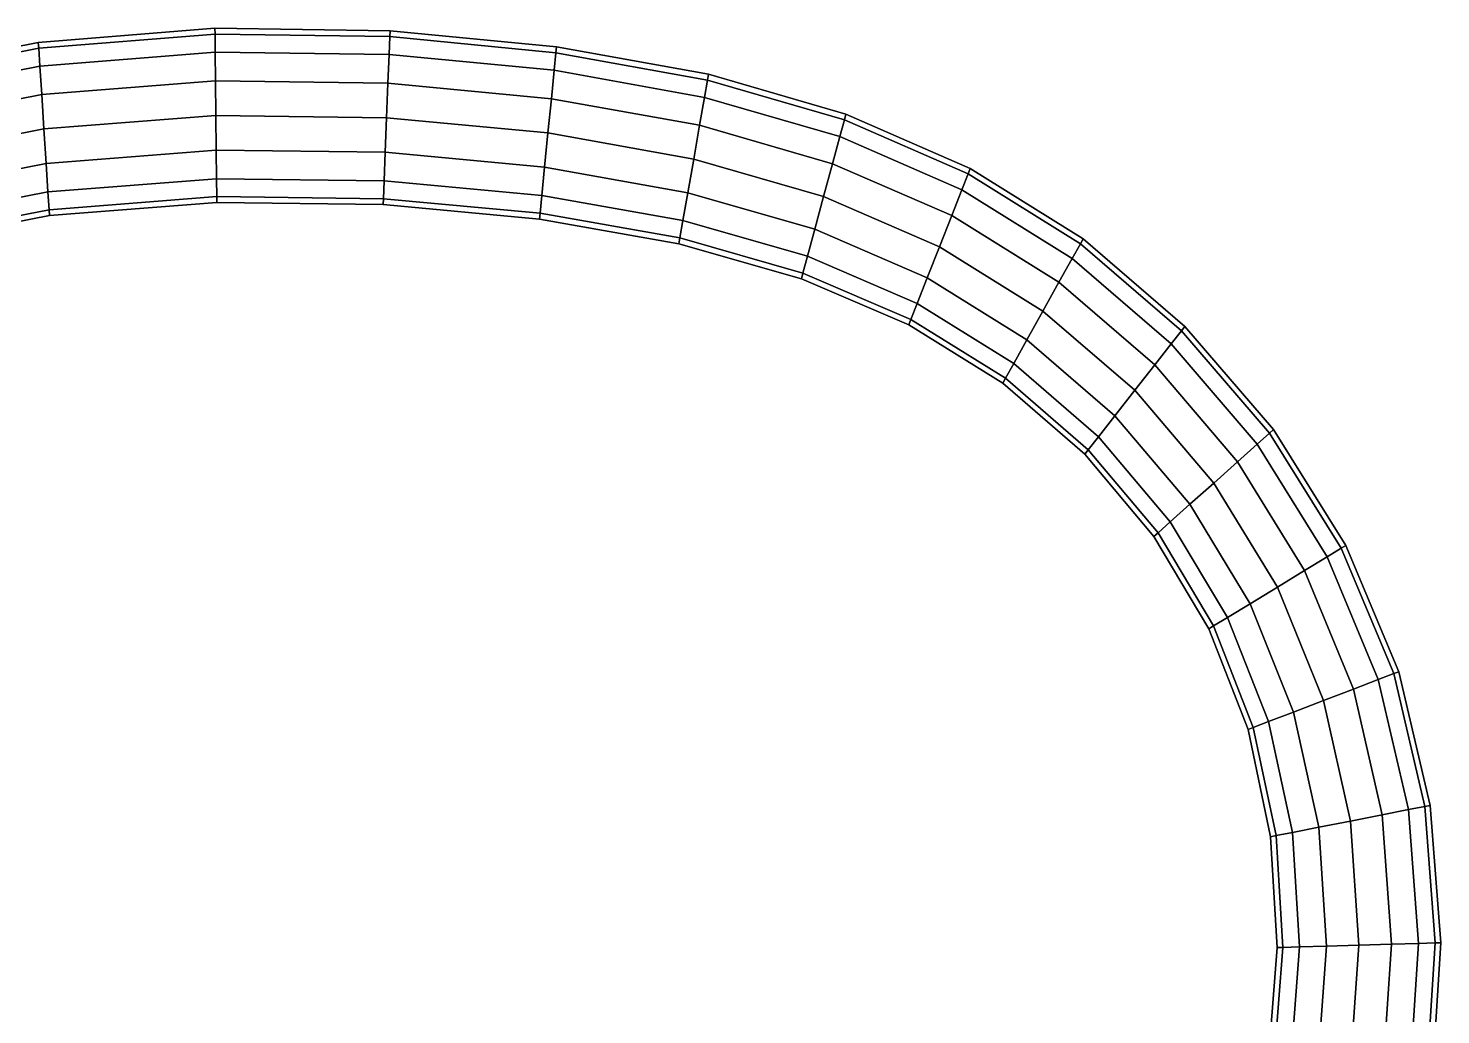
# Model space of a CAD drawing. Extents: x -69847 to 69397, y -182924 to 65597.
# Drawn here: x 33842 to 69397, y -119801 to -94972 of the extents above; entities that cross this region are included whole.
import ezdxf

# ---------------------------------------------------------------- set-up
doc = ezdxf.new("R2010")
doc.units = 0

msp = doc.modelspace()

# ---------------------------------------------------------------- linework, layer by layer
for points in [[(34095.230469, -95328.375, -17978.796875), (34104.773438, -95476.953125, -18867.46875), (38542.546875, -95121.40625, -18867.46875), (38540.953125, -94971.890625, -17978.796875)], [(34104.773438, -95476.953125, -17090.125), (34095.230469, -95328.375, -17978.796875), (38540.953125, -94971.890625, -17978.796875), (38542.546875, -95121.40625, -17090.125)], [(34104.773438, -95476.953125, -18867.46875), (34133.394531, -95922.695313, -19603.796875), (38547.316406, -95569.960938, -19603.796875), (38542.546875, -95121.40625, -18867.46875)], [(34133.394531, -95922.695313, -16353.796875), (34104.773438, -95476.953125, -17090.125), (38542.546875, -95121.40625, -17090.125), (38547.316406, -95569.960938, -16353.796875)], [(38540.953125, -94971.890625, -17978.796875), (38542.546875, -95121.40625, -18867.46875), (42942.75, -95183.289063, -18867.46875), (42948.691406, -95034.054688, -17978.796875)], [(38542.546875, -95121.40625, -17090.125), (38540.953125, -94971.890625, -17978.796875), (42948.691406, -95034.054688, -17978.796875), (42942.75, -95183.296875, -17090.125)], [(38542.546875, -95121.40625, -18867.46875), (38547.316406, -95569.960938, -19603.796875), (42924.921875, -95631.015625, -19603.796875), (42942.75, -95183.289063, -18867.46875)], [(38547.316406, -95569.960938, -16353.796875), (38542.546875, -95121.40625, -17090.125), (42942.75, -95183.296875, -17090.125), (42924.921875, -95631.015625, -16353.796875)], [(42942.75, -95183.289063, -18867.46875), (42924.921875, -95631.015625, -19603.796875), (47079.449219, -96030.367188, -19603.796875), (47122.976563, -95586.734375, -18867.46875)], [(42924.921875, -95631.015625, -16353.796875), (42942.75, -95183.296875, -17090.125), (47122.976563, -95586.734375, -17090.125), (47079.449219, -96030.367188, -16353.796875)], [(42948.691406, -95034.054688, -17978.796875), (42942.75, -95183.289063, -18867.46875), (47122.976563, -95586.734375, -18867.46875), (47137.484375, -95438.859375, -17978.796875)], [(42942.75, -95183.296875, -17090.125), (42948.691406, -95034.054688, -17978.796875), (47137.484375, -95438.859375, -17978.796875), (47122.976563, -95586.734375, -17090.125)], [(29792.476563, -96179.53125, -17978.796875), (29811.839844, -96325.820313, -18867.46875), (34104.773438, -95476.953125, -18867.46875), (34095.230469, -95328.375, -17978.796875)], [(29811.839844, -96325.820313, -17090.125), (29792.476563, -96179.53125, -17978.796875), (34095.230469, -95328.375, -17978.796875), (34104.773438, -95476.953125, -17090.125)], [(29811.839844, -96325.820313, -18867.46875), (29869.925781, -96764.6875, -19603.796875), (34133.394531, -95922.695313, -19603.796875), (34104.773438, -95476.953125, -18867.46875)], [(29869.925781, -96764.6875, -16353.796875), (29811.839844, -96325.820313, -17090.125), (34104.773438, -95476.953125, -17090.125), (34133.394531, -95922.695313, -16353.796875)], [(38555.003906, -96292.640625, -15896.765625), (34179.511719, -96640.828125, -15896.765625), (34133.394531, -95922.695313, -16353.796875), (38547.316406, -95569.960938, -16353.796875)], [(34133.394531, -95922.695313, -19603.796875), (34179.511719, -96640.828125, -20060.828125), (38555.003906, -96292.632813, -20060.828125), (38547.316406, -95569.960938, -19603.796875)], [(42896.199219, -96352.34375, -15896.765625), (38555.003906, -96292.640625, -15896.765625), (38547.316406, -95569.960938, -16353.796875), (42924.921875, -95631.015625, -16353.796875)], [(38547.316406, -95569.960938, -19603.796875), (38555.003906, -96292.632813, -20060.828125), (42896.199219, -96352.34375, -20060.828125), (42924.921875, -95631.015625, -19603.796875)], [(47009.324219, -96745.109375, -15896.765625), (42896.199219, -96352.34375, -15896.765625), (42924.921875, -95631.015625, -16353.796875), (47079.449219, -96030.367188, -16353.796875)], [(42924.921875, -95631.015625, -19603.796875), (42896.199219, -96352.34375, -20060.828125), (47009.324219, -96745.109375, -20060.828125), (47079.449219, -96030.367188, -19603.796875)], [(47122.976563, -95586.734375, -18867.46875), (47079.449219, -96030.367188, -19603.796875), (50861.441406, -96712.335938, -19601.193359), (50937.21875, -96276.125, -18864.865234)], [(47079.449219, -96030.367188, -16353.796875), (47122.976563, -95586.734375, -17090.125), (50937.21875, -96276.125, -17087.521484), (50861.441406, -96712.335938, -16351.192383)], [(47137.484375, -95438.859375, -17978.796875), (47122.976563, -95586.734375, -18867.46875), (50937.21875, -96276.125, -18864.865234), (50962.476563, -96130.726563, -17976.193359)], [(47122.976563, -95586.734375, -17090.125), (47137.484375, -95438.859375, -17978.796875), (50962.476563, -96130.726563, -17976.193359), (50937.21875, -96276.125, -17087.521484)], [(34179.511719, -96640.828125, -15896.765625), (29963.509766, -97471.75, -15896.765625), (29869.925781, -96764.6875, -16353.796875), (34133.394531, -95922.695313, -16353.796875)], [(29869.925781, -96764.6875, -19603.796875), (29963.509766, -97471.75, -20060.828125), (34179.511719, -96640.828125, -20060.828125), (34133.394531, -95922.695313, -19603.796875)], [(34179.511719, -96640.828125, -20060.828125), (34235.171875, -97507.539063, -20213.171875), (38564.28125, -97164.828125, -20213.171875), (38555.003906, -96292.632813, -20060.828125)], [(38564.28125, -97164.828125, -15744.421875), (34235.171875, -97507.539063, -15744.421875), (34179.511719, -96640.828125, -15896.765625), (38555.003906, -96292.640625, -15896.765625)], [(38555.003906, -96292.632813, -20060.828125), (38564.28125, -97164.828125, -20213.171875), (42861.535156, -97222.90625, -20213.171875), (42896.199219, -96352.34375, -20060.828125)], [(42861.535156, -97222.914063, -15744.421875), (38564.28125, -97164.828125, -15744.421875), (38555.003906, -96292.640625, -15896.765625), (42896.199219, -96352.34375, -15896.765625)], [(46924.691406, -97607.734375, -15744.421875), (42861.535156, -97222.914063, -15744.421875), (42896.199219, -96352.34375, -15896.765625), (47009.324219, -96745.109375, -15896.765625)], [(42896.199219, -96352.34375, -20060.828125), (42861.535156, -97222.90625, -20213.171875), (46924.691406, -97607.734375, -20213.171875), (47009.324219, -96745.109375, -20060.828125)], [(50739.355469, -97415.125, -15894.161133), (47009.324219, -96745.109375, -15896.765625), (47079.449219, -96030.367188, -16353.796875), (50861.441406, -96712.335938, -16351.192383)], [(47079.449219, -96030.367188, -19603.796875), (47009.324219, -96745.109375, -20060.828125), (50739.355469, -97415.125, -20058.224609), (50861.441406, -96712.335938, -19601.193359)], [(50937.21875, -96276.125, -18864.865234), (50861.441406, -96712.335938, -19601.193359), (54270.679688, -97700.390625, -19582.962891), (54385.109375, -97276.96875, -18846.634766)], [(50861.441406, -96712.335938, -16351.192383), (50937.21875, -96276.125, -17087.521484), (54385.109375, -97276.96875, -17069.291016), (54270.679688, -97700.390625, -16332.963867)], [(50962.476563, -96130.726563, -17976.193359), (50937.21875, -96276.125, -18864.865234), (54385.109375, -97276.96875, -18846.634766), (54423.253906, -97135.828125, -17957.962891)], [(50937.21875, -96276.125, -17087.521484), (50962.476563, -96130.726563, -17976.193359), (54423.253906, -97135.828125, -17957.962891), (54385.109375, -97276.96875, -17069.291016)], [(34235.171875, -97507.539063, -15744.421875), (30076.455078, -98325.09375, -15744.421875), (29963.509766, -97471.75, -15896.765625), (34179.511719, -96640.828125, -15896.765625)], [(29963.509766, -97471.75, -20060.828125), (30076.457031, -98325.09375, -20213.171875), (34235.171875, -97507.539063, -20213.171875), (34179.511719, -96640.828125, -20060.828125)], [(50592.011719, -98263.3125, -15741.817383), (46924.691406, -97607.734375, -15744.421875), (47009.324219, -96745.109375, -15896.765625), (50739.355469, -97415.125, -15894.161133)], [(47009.324219, -96745.109375, -20060.828125), (46924.691406, -97607.734375, -20213.171875), (50592.011719, -98263.3125, -20210.568359), (50739.355469, -97415.125, -20058.224609)], [(54086.3125, -98382.578125, -15875.932617), (50739.355469, -97415.125, -15894.161133), (50861.441406, -96712.335938, -16351.192383), (54270.679688, -97700.390625, -16332.963867)], [(50861.441406, -96712.335938, -19601.193359), (50739.355469, -97415.125, -20058.224609), (54086.3125, -98382.578125, -20039.994141), (54270.679688, -97700.390625, -19582.962891)], [(38573.558594, -98037.023438, -15896.765625), (34290.828125, -98374.25, -15896.765625), (34235.171875, -97507.539063, -15744.421875), (38564.28125, -97164.828125, -15744.421875)], [(34235.171875, -97507.539063, -20213.171875), (34290.832031, -98374.25, -20060.828125), (38573.558594, -98037.015625, -20060.828125), (38564.28125, -97164.828125, -20213.171875)], [(42826.871094, -98093.476563, -15896.765625), (38573.558594, -98037.023438, -15896.765625), (38564.28125, -97164.828125, -15744.421875), (42861.535156, -97222.914063, -15744.421875)], [(38564.28125, -97164.828125, -20213.171875), (38573.558594, -98037.015625, -20060.828125), (42826.871094, -98093.476563, -20060.828125), (42861.535156, -97222.90625, -20213.171875)], [(42861.535156, -97222.90625, -20213.171875), (42826.871094, -98093.476563, -20060.828125), (46840.054688, -98470.359375, -20060.828125), (46924.691406, -97607.734375, -20213.171875)], [(46840.054688, -98470.359375, -15896.765625), (42826.871094, -98093.476563, -15896.765625), (42861.535156, -97222.914063, -15744.421875), (46924.691406, -97607.734375, -15744.421875)], [(53863.800781, -99205.90625, -15723.588867), (50592.011719, -98263.3125, -15741.817383), (50739.355469, -97415.125, -15894.161133), (54086.3125, -98382.578125, -15875.932617)], [(50739.355469, -97415.125, -20058.224609), (50592.011719, -98263.3125, -20210.568359), (53863.800781, -99205.90625, -20192.337891), (54086.3125, -98382.578125, -20039.994141)], [(54385.109375, -97276.96875, -18846.634766), (54270.679688, -97700.390625, -19582.962891), (57344.246094, -99037.789063, -19533.484375), (57502.6875, -98635.03125, -18797.15625)], [(54270.679688, -97700.390625, -16332.963867), (54385.109375, -97276.96875, -17069.291016), (57502.6875, -98635.03125, -17019.8125), (57344.246094, -99037.789063, -16283.484375)], [(54423.253906, -97135.828125, -17957.962891), (54385.109375, -97276.96875, -18846.634766), (57502.6875, -98635.03125, -18797.15625), (57555.503906, -98500.773438, -17908.484375)], [(54385.109375, -97276.96875, -17069.291016), (54423.253906, -97135.828125, -17957.962891), (57555.503906, -98500.773438, -17908.484375), (57502.6875, -98635.03125, -17019.8125)], [(34290.828125, -98374.25, -15896.765625), (30189.400391, -99178.4375, -15896.765625), (30076.455078, -98325.09375, -15744.421875), (34235.171875, -97507.539063, -15744.421875)], [(30076.457031, -98325.09375, -20213.171875), (30189.402344, -99178.4375, -20060.828125), (34290.832031, -98374.25, -20060.828125), (34235.171875, -97507.539063, -20213.171875)], [(50444.664063, -99111.5, -15894.161133), (46840.054688, -98470.359375, -15896.765625), (46924.691406, -97607.734375, -15744.421875), (50592.011719, -98263.3125, -15741.817383)], [(46924.691406, -97607.734375, -20213.171875), (46840.054688, -98470.359375, -20060.828125), (50444.664063, -99111.5, -20058.224609), (50592.011719, -98263.3125, -20210.568359)], [(57088.972656, -99686.6875, -15826.453125), (54086.3125, -98382.578125, -15875.932617), (54270.679688, -97700.390625, -16332.963867), (57344.246094, -99037.789063, -16283.484375)], [(54270.679688, -97700.390625, -19582.962891), (54086.3125, -98382.578125, -20039.994141), (57088.972656, -99686.6875, -19990.515625), (57344.246094, -99037.789063, -19533.484375)], [(38581.242188, -98759.695313, -16353.796875), (34336.945313, -99092.382813, -16353.796875), (34290.828125, -98374.25, -15896.765625), (38573.558594, -98037.023438, -15896.765625)], [(34290.832031, -98374.25, -20060.828125), (34336.949219, -99092.382813, -19603.796875), (38581.242188, -98759.695313, -19603.796875), (38573.558594, -98037.015625, -20060.828125)], [(38573.558594, -98037.015625, -20060.828125), (38581.242188, -98759.695313, -19603.796875), (42798.148438, -98814.804688, -19603.796875), (42826.871094, -98093.476563, -20060.828125)], [(42798.148438, -98814.804688, -16353.796875), (38581.242188, -98759.695313, -16353.796875), (38573.558594, -98037.023438, -15896.765625), (42826.871094, -98093.476563, -15896.765625)], [(46769.929688, -99185.101563, -16353.796875), (42798.148438, -98814.804688, -16353.796875), (42826.871094, -98093.476563, -15896.765625), (46840.054688, -98470.359375, -15896.765625)], [(42826.871094, -98093.476563, -20060.828125), (42798.148438, -98814.804688, -19603.796875), (46769.929688, -99185.101563, -19603.796875), (46840.054688, -98470.359375, -20060.828125)], [(34336.945313, -99092.382813, -16353.796875), (30282.984375, -99885.5, -16353.796875), (30189.400391, -99178.4375, -15896.765625), (34290.828125, -98374.25, -15896.765625)], [(30189.402344, -99178.4375, -20060.828125), (30282.986328, -99885.5, -19603.796875), (34336.949219, -99092.382813, -19603.796875), (34290.832031, -98374.25, -20060.828125)], [(50322.578125, -99814.289063, -16351.192383), (46769.929688, -99185.101563, -16353.796875), (46840.054688, -98470.359375, -15896.765625), (50444.664063, -99111.5, -15894.161133)], [(46840.054688, -98470.359375, -20060.828125), (46769.929688, -99185.101563, -19603.796875), (50322.578125, -99814.289063, -19601.193359), (50444.664063, -99111.5, -20058.224609)], [(53641.292969, -100029.234375, -15875.932617), (50444.664063, -99111.5, -15894.161133), (50592.011719, -98263.3125, -15741.817383), (53863.800781, -99205.90625, -15723.588867)], [(50592.011719, -98263.3125, -20210.568359), (50444.664063, -99111.5, -20058.224609), (53641.292969, -100029.234375, -20039.994141), (53863.800781, -99205.90625, -20192.337891)], [(56780.886719, -100469.835938, -15674.109375), (53863.800781, -99205.90625, -15723.588867), (54086.3125, -98382.578125, -15875.932617), (57088.972656, -99686.6875, -15826.453125)], [(54086.3125, -98382.578125, -20039.994141), (53863.800781, -99205.90625, -20192.337891), (56780.886719, -100469.835938, -20142.859375), (57088.972656, -99686.6875, -19990.515625)], [(38586.015625, -99208.25, -17090.125), (34365.570313, -99538.125, -17090.125), (34336.945313, -99092.382813, -16353.796875), (38581.242188, -98759.695313, -16353.796875)], [(38581.242188, -98759.695313, -19603.796875), (34336.949219, -99092.382813, -19603.796875), (34365.570313, -99538.125, -18867.46875), (38586.015625, -99208.25, -18867.46875)], [(42798.148438, -98814.804688, -19603.796875), (38581.242188, -98759.695313, -19603.796875), (38586.015625, -99208.25, -18867.46875), (42780.320313, -99262.523438, -18867.46875)], [(42780.320313, -99262.53125, -17090.125), (38586.015625, -99208.25, -17090.125), (38581.242188, -98759.695313, -16353.796875), (42798.148438, -98814.804688, -16353.796875)], [(46769.929688, -99185.101563, -19603.796875), (42798.148438, -98814.804688, -19603.796875), (42780.320313, -99262.523438, -18867.46875), (46726.402344, -99628.734375, -18867.46875)], [(46726.402344, -99628.734375, -17090.125), (42780.320313, -99262.53125, -17090.125), (42798.148438, -98814.804688, -16353.796875), (46769.929688, -99185.101563, -16353.796875)], [(57502.6875, -98635.03125, -18797.15625), (57344.246094, -99037.789063, -19533.484375), (60119.230469, -100767.796875, -19437.128906), (60325.992188, -100396.09375, -18700.800781)], [(57344.246094, -99037.789063, -16283.484375), (57502.6875, -98635.03125, -17019.8125), (60325.992188, -100396.09375, -16923.457031), (60119.230469, -100767.796875, -16187.129883)], [(57555.503906, -98500.773438, -17908.484375), (57502.6875, -98635.03125, -18797.15625), (60325.992188, -100396.09375, -18700.800781), (60394.910156, -100272.1875, -17812.128906)], [(57502.6875, -98635.03125, -17019.8125), (57555.503906, -98500.773438, -17908.484375), (60394.910156, -100272.1875, -17812.128906), (60325.992188, -100396.09375, -16923.457031)], [(34365.570313, -99538.125, -17090.125), (30341.072266, -100324.367188, -17090.125), (30282.984375, -99885.5, -16353.796875), (34336.945313, -99092.382813, -16353.796875)], [(34336.949219, -99092.382813, -19603.796875), (30282.986328, -99885.5, -19603.796875), (30341.072266, -100324.367188, -18867.46875), (34365.570313, -99538.125, -18867.46875)], [(50322.578125, -99814.289063, -19601.193359), (46769.929688, -99185.101563, -19603.796875), (46726.402344, -99628.734375, -18867.46875), (50246.800781, -100250.5, -18864.865234)], [(50246.800781, -100250.5, -17087.521484), (46726.402344, -99628.734375, -17090.125), (46769.929688, -99185.101563, -16353.796875), (50322.578125, -99814.289063, -16351.192383)], [(53456.925781, -100711.421875, -16332.963867), (50322.578125, -99814.289063, -16351.192383), (50444.664063, -99111.5, -15894.161133), (53641.292969, -100029.234375, -15875.932617)], [(50444.664063, -99111.5, -20058.224609), (50322.578125, -99814.289063, -19601.193359), (53456.925781, -100711.421875, -19582.962891), (53641.292969, -100029.234375, -20039.994141)], [(59786.117188, -101366.65625, -15730.099609), (57088.972656, -99686.6875, -15826.453125), (57344.246094, -99037.789063, -16283.484375), (60119.230469, -100767.796875, -16187.129883)], [(57344.246094, -99037.789063, -19533.484375), (57088.972656, -99686.6875, -19990.515625), (59786.117188, -101366.65625, -19894.160156), (60119.230469, -100767.796875, -19437.128906)], [(34365.570313, -99538.125, -18867.46875), (30341.072266, -100324.367188, -18867.46875), (30360.433594, -100470.65625, -17978.796875), (34375.113281, -99686.703125, -17978.796875)], [(34375.113281, -99686.703125, -17978.796875), (30360.433594, -100470.65625, -17978.796875), (30341.072266, -100324.367188, -17090.125), (34365.570313, -99538.125, -17090.125)], [(38586.015625, -99208.25, -18867.46875), (34365.570313, -99538.125, -18867.46875), (34375.113281, -99686.703125, -17978.796875), (38587.605469, -99357.765625, -17978.796875)], [(38587.605469, -99357.765625, -17978.796875), (34375.113281, -99686.703125, -17978.796875), (34365.570313, -99538.125, -17090.125), (38586.015625, -99208.25, -17090.125)], [(42780.320313, -99262.523438, -18867.46875), (38586.015625, -99208.25, -18867.46875), (38587.605469, -99357.765625, -17978.796875), (42774.378906, -99411.765625, -17978.796875)], [(42774.378906, -99411.765625, -17978.796875), (38587.605469, -99357.765625, -17978.796875), (38586.015625, -99208.25, -17090.125), (42780.320313, -99262.53125, -17090.125)], [(46726.402344, -99628.734375, -18867.46875), (42780.320313, -99262.523438, -18867.46875), (42774.378906, -99411.765625, -17978.796875), (46711.894531, -99776.609375, -17978.796875)], [(46711.894531, -99776.609375, -17978.796875), (42774.378906, -99411.765625, -17978.796875), (42780.320313, -99262.53125, -17090.125), (46726.402344, -99628.734375, -17090.125)], [(56472.796875, -101252.984375, -15826.453125), (53641.292969, -100029.234375, -15875.932617), (53863.800781, -99205.90625, -15723.588867), (56780.886719, -100469.835938, -15674.109375)], [(53863.800781, -99205.90625, -20192.337891), (53641.292969, -100029.234375, -20039.994141), (56472.800781, -101252.984375, -19990.515625), (56780.886719, -100469.835938, -20142.859375)], [(50246.800781, -100250.5, -18864.865234), (46726.402344, -99628.734375, -18867.46875), (46711.894531, -99776.609375, -17978.796875), (50221.539063, -100395.898438, -17976.193359)], [(50221.539063, -100395.898438, -17976.193359), (46711.894531, -99776.609375, -17978.796875), (46726.402344, -99628.734375, -17090.125), (50246.800781, -100250.5, -17087.521484)], [(53456.925781, -100711.421875, -19582.962891), (50322.578125, -99814.289063, -19601.193359), (50246.800781, -100250.5, -18864.865234), (53342.492188, -101134.84375, -18846.634766)], [(53342.492188, -101134.84375, -17069.291016), (50246.800781, -100250.5, -17087.521484), (50322.578125, -99814.289063, -16351.192383), (53456.925781, -100711.421875, -16332.963867)], [(59384.078125, -102089.429688, -15577.755859), (56780.886719, -100469.835938, -15674.109375), (57088.972656, -99686.6875, -15826.453125), (59786.117188, -101366.65625, -15730.099609)], [(57088.972656, -99686.6875, -19990.515625), (56780.886719, -100469.835938, -20142.859375), (59384.082031, -102089.429688, -20046.503906), (59786.117188, -101366.65625, -19894.160156)], [(53342.492188, -101134.84375, -18846.634766), (50246.800781, -100250.5, -18864.865234), (50221.539063, -100395.898438, -17976.193359), (53304.347656, -101275.984375, -17957.962891)], [(53304.347656, -101275.984375, -17957.962891), (50221.539063, -100395.898438, -17976.193359), (50246.800781, -100250.5, -17087.521484), (53342.492188, -101134.84375, -17069.291016)], [(56217.527344, -101901.882813, -16283.484375), (53456.925781, -100711.421875, -16332.963867), (53641.292969, -100029.234375, -15875.932617), (56472.796875, -101252.984375, -15826.453125)], [(53641.292969, -100029.234375, -20039.994141), (53456.925781, -100711.421875, -19582.962891), (56217.527344, -101901.882813, -19533.484375), (56472.800781, -101252.984375, -19990.515625)], [(58982.042969, -102812.195313, -15730.099609), (56472.796875, -101252.984375, -15826.453125), (56780.886719, -100469.835938, -15674.109375), (59384.078125, -102089.429688, -15577.755859)], [(56780.886719, -100469.835938, -20142.859375), (56472.800781, -101252.984375, -19990.515625), (58982.046875, -102812.195313, -19894.160156), (59384.082031, -102089.429688, -20046.503906)], [(60325.992188, -100396.09375, -18700.800781), (60119.230469, -100767.796875, -19437.128906), (62614.742188, -102916.25, -19280.878906), (62872.546875, -102587.632813, -18544.550781)], [(60119.230469, -100767.796875, -16187.129883), (60325.992188, -100396.09375, -16923.457031), (62872.546875, -102587.632813, -16767.207031), (62614.742188, -102916.25, -16030.879883)], [(60394.910156, -100272.1875, -17812.128906), (60325.992188, -100396.09375, -18700.800781), (62872.546875, -102587.632813, -18544.550781), (62958.480469, -102478.09375, -17655.878906)], [(60325.992188, -100396.09375, -16923.457031), (60394.910156, -100272.1875, -17812.128906), (62958.480469, -102478.09375, -17655.878906), (62872.546875, -102587.632813, -16767.207031)], [(56217.527344, -101901.882813, -19533.484375), (53456.925781, -100711.421875, -19582.962891), (53342.492188, -101134.84375, -18846.634766), (56059.082031, -102304.640625, -18797.15625)], [(56059.082031, -102304.640625, -17019.8125), (53342.492188, -101134.84375, -17069.291016), (53456.925781, -100711.421875, -16332.963867), (56217.527344, -101901.882813, -16283.484375)], [(62199.394531, -103445.6875, -15573.848633), (59786.117188, -101366.65625, -15730.099609), (60119.230469, -100767.796875, -16187.129883), (62614.742188, -102916.25, -16030.879883)], [(60119.230469, -100767.796875, -19437.128906), (59786.117188, -101366.65625, -19894.160156), (62199.394531, -103445.6875, -19737.910156), (62614.742188, -102916.25, -19280.878906)], [(56059.082031, -102304.640625, -18797.15625), (53342.492188, -101134.84375, -18846.634766), (53304.347656, -101275.984375, -17957.962891), (56006.265625, -102438.898438, -17908.484375)], [(56006.265625, -102438.898438, -17908.484375), (53304.347656, -101275.984375, -17957.962891), (53342.492188, -101134.84375, -17069.291016), (56059.082031, -102304.640625, -17019.8125)], [(58648.929688, -103411.0625, -16187.129883), (56217.527344, -101901.882813, -16283.484375), (56472.796875, -101252.984375, -15826.453125), (58982.042969, -102812.195313, -15730.099609)], [(56472.800781, -101252.984375, -19990.515625), (56217.527344, -101901.882813, -19533.484375), (58648.929688, -103411.0625, -19437.128906), (58982.046875, -102812.195313, -19894.160156)], [(61698.113281, -104084.664063, -15421.505859), (59384.078125, -102089.429688, -15577.755859), (59786.117188, -101366.65625, -15730.099609), (62199.394531, -103445.6875, -15573.848633)], [(59786.117188, -101366.65625, -19894.160156), (59384.082031, -102089.429688, -20046.503906), (61698.113281, -104084.664063, -19890.253906), (62199.394531, -103445.6875, -19737.910156)], [(58648.929688, -103411.0625, -19437.128906), (56217.527344, -101901.882813, -19533.484375), (56059.082031, -102304.640625, -18797.15625), (58442.167969, -103782.765625, -18700.800781)], [(58442.167969, -103782.765625, -16923.457031), (56059.082031, -102304.640625, -17019.8125), (56217.527344, -101901.882813, -16283.484375), (58648.929688, -103411.0625, -16187.129883)], [(58442.167969, -103782.765625, -18700.800781), (56059.082031, -102304.640625, -18797.15625), (56006.265625, -102438.898438, -17908.484375), (58373.25, -103906.671875, -17812.128906)], [(58373.25, -103906.671875, -17812.128906), (56006.265625, -102438.898438, -17908.484375), (56059.082031, -102304.640625, -17019.8125), (58442.167969, -103782.765625, -16923.457031)], [(61196.832031, -104723.640625, -15573.848633), (58982.042969, -102812.195313, -15730.099609), (59384.078125, -102089.429688, -15577.755859), (61698.113281, -104084.664063, -15421.505859)], [(59384.082031, -102089.429688, -20046.503906), (58982.046875, -102812.195313, -19894.160156), (61196.832031, -104723.640625, -19737.910156), (61698.113281, -104084.664063, -19890.253906)], [(62872.546875, -102587.632813, -18544.550781), (62614.742188, -102916.25, -19280.878906), (64777.960938, -105439.359375, -19062.130859), (65085.828125, -105164.0625, -18325.802734)], [(62614.742188, -102916.25, -16030.879883), (62872.546875, -102587.632813, -16767.207031), (65085.828125, -105164.0625, -16548.458984), (64777.96875, -105439.359375, -15812.129883)], [(62958.480469, -102478.09375, -17655.878906), (62872.546875, -102587.632813, -18544.550781), (65085.828125, -105164.0625, -18325.802734), (65188.453125, -105072.296875, -17437.130859)], [(62872.546875, -102587.632813, -16767.207031), (62958.480469, -102478.09375, -17655.878906), (65188.453125, -105072.296875, -17437.130859), (65085.828125, -105164.0625, -16548.458984)], [(60781.484375, -105253.078125, -16030.879883), (58648.929688, -103411.0625, -16187.129883), (58982.042969, -102812.195313, -15730.099609), (61196.832031, -104723.640625, -15573.848633)], [(58982.046875, -102812.195313, -19894.160156), (58648.929688, -103411.0625, -19437.128906), (60781.484375, -105253.078125, -19280.878906), (61196.832031, -104723.640625, -19737.910156)], [(64281.964844, -105882.890625, -15355.098633), (62199.394531, -103445.6875, -15573.848633), (62614.742188, -102916.25, -16030.879883), (64777.96875, -105439.359375, -15812.129883)], [(62614.742188, -102916.25, -19280.878906), (62199.394531, -103445.6875, -19737.910156), (64281.964844, -105882.898438, -19519.162109), (64777.960938, -105439.359375, -19062.130859)], [(60781.484375, -105253.078125, -19280.878906), (58648.929688, -103411.0625, -19437.128906), (58442.167969, -103782.765625, -18700.800781), (60523.683594, -105581.695313, -18544.550781)], [(60523.679688, -105581.695313, -16767.207031), (58442.167969, -103782.765625, -16923.457031), (58648.929688, -103411.0625, -16187.129883), (60781.484375, -105253.078125, -16030.879883)], [(63683.34375, -106418.195313, -15202.754883), (61698.113281, -104084.664063, -15421.505859), (62199.394531, -103445.6875, -15573.848633), (64281.964844, -105882.890625, -15355.098633)], [(62199.394531, -103445.6875, -19737.910156), (61698.113281, -104084.664063, -19890.253906), (63683.339844, -106418.195313, -19671.505859), (64281.964844, -105882.898438, -19519.162109)], [(60523.683594, -105581.695313, -18544.550781), (58442.167969, -103782.765625, -18700.800781), (58373.25, -103906.671875, -17812.128906), (60437.746094, -105691.234375, -17655.878906)], [(60437.746094, -105691.234375, -17655.878906), (58373.25, -103906.671875, -17812.128906), (58442.167969, -103782.765625, -16923.457031), (60523.679688, -105581.695313, -16767.207031)], [(63084.71875, -106953.5, -15355.098633), (61196.832031, -104723.640625, -15573.848633), (61698.113281, -104084.664063, -15421.505859), (63683.34375, -106418.195313, -15202.754883)], [(61698.113281, -104084.664063, -19890.253906), (61196.832031, -104723.640625, -19737.910156), (63084.71875, -106953.5, -19519.162109), (63683.339844, -106418.195313, -19671.505859)], [(62588.71875, -107397.039063, -15812.129883), (60781.484375, -105253.078125, -16030.879883), (61196.832031, -104723.640625, -15573.848633), (63084.71875, -106953.5, -15355.098633)], [(61196.832031, -104723.640625, -19737.910156), (60781.484375, -105253.078125, -19280.878906), (62588.71875, -107397.039063, -19062.130859), (63084.71875, -106953.5, -19519.162109)], [(65085.828125, -105164.0625, -18325.802734), (64777.960938, -105439.359375, -19062.130859), (66538.09375, -108275.90625, -18780.880859), (66890.804688, -108061.476563, -18044.552734)], [(64777.96875, -105439.359375, -15812.129883), (65085.828125, -105164.0625, -16548.458984), (66890.804688, -108061.476563, -16267.208984), (66538.101563, -108275.90625, -15530.880859)], [(65188.453125, -105072.296875, -17437.130859), (65085.828125, -105164.0625, -18325.802734), (66890.804688, -108061.476563, -18044.552734), (67008.375, -107990, -17155.880859)], [(65085.828125, -105164.0625, -16548.458984), (65188.453125, -105072.296875, -17437.130859), (67008.375, -107990, -17155.880859), (66890.804688, -108061.476563, -16267.208984)], [(62280.855469, -107672.335938, -18325.802734), (60523.683594, -105581.695313, -18544.550781), (60437.746094, -105691.234375, -17655.878906), (62178.234375, -107764.101563, -17437.130859)], [(62178.234375, -107764.101563, -17437.130859), (60437.746094, -105691.234375, -17655.878906), (60523.679688, -105581.695313, -16767.207031), (62280.855469, -107672.335938, -16548.458984)], [(62280.855469, -107672.335938, -16548.458984), (60523.679688, -105581.695313, -16767.207031), (60781.484375, -105253.078125, -16030.879883), (62588.71875, -107397.039063, -15812.129883)], [(62588.71875, -107397.039063, -19062.130859), (60781.484375, -105253.078125, -19280.878906), (60523.683594, -105581.695313, -18544.550781), (62280.855469, -107672.335938, -18325.802734)], [(65969.851563, -108621.382813, -15073.848633), (64281.964844, -105882.890625, -15355.098633), (64777.96875, -105439.359375, -15812.129883), (66538.101563, -108275.90625, -15530.880859)], [(64777.960938, -105439.359375, -19062.130859), (64281.964844, -105882.898438, -19519.162109), (65969.84375, -108621.382813, -19237.912109), (66538.09375, -108275.90625, -18780.880859)], [(64281.964844, -105882.898438, -19519.162109), (63683.339844, -106418.195313, -19671.505859), (65284.023438, -109038.335938, -19390.255859), (65969.84375, -108621.382813, -19237.912109)], [(65284.03125, -109038.335938, -14921.504883), (63683.34375, -106418.195313, -15202.754883), (64281.964844, -105882.890625, -15355.098633), (65969.851563, -108621.382813, -15073.848633)], [(64598.210938, -109455.289063, -15073.848633), (63084.71875, -106953.5, -15355.098633), (63683.34375, -106418.195313, -15202.754883), (65284.03125, -109038.335938, -14921.504883)], [(63683.339844, -106418.195313, -19671.505859), (63084.71875, -106953.5, -19519.162109), (64598.210938, -109455.289063, -19237.912109), (65284.023438, -109038.335938, -19390.255859)], [(64029.957031, -109800.765625, -15530.880859), (62588.71875, -107397.039063, -15812.129883), (63084.71875, -106953.5, -15355.098633), (64598.210938, -109455.289063, -15073.848633)], [(63084.71875, -106953.5, -19519.162109), (62588.71875, -107397.039063, -19062.130859), (64029.957031, -109800.765625, -18780.880859), (64598.210938, -109455.289063, -19237.912109)], [(63677.25, -110015.195313, -18044.552734), (62280.855469, -107672.335938, -18325.802734), (62178.234375, -107764.101563, -17437.130859), (63559.683594, -110086.671875, -17155.880859)], [(63559.683594, -110086.671875, -17155.880859), (62178.234375, -107764.101563, -17437.130859), (62280.855469, -107672.335938, -16548.458984), (63677.25, -110015.195313, -16267.208984)], [(64029.957031, -109800.765625, -18780.880859), (62588.71875, -107397.039063, -19062.130859), (62280.855469, -107672.335938, -18325.802734), (63677.25, -110015.195313, -18044.552734)], [(63677.25, -110015.195313, -16267.208984), (62280.855469, -107672.335938, -16548.458984), (62588.71875, -107397.039063, -15812.129883), (64029.957031, -109800.765625, -15530.880859)], [(66890.804688, -108061.476563, -18044.552734), (66538.09375, -108275.90625, -18780.880859), (67824.34375, -111364.695313, -18437.130859), (68212.445313, -111216, -17700.802734)], [(66538.101563, -108275.90625, -15530.880859), (66890.804688, -108061.476563, -16267.208984), (68212.453125, -111216, -15923.458984), (67824.351563, -111364.695313, -15187.130859)], [(67008.375, -107990, -17155.880859), (66890.804688, -108061.476563, -18044.552734), (68212.445313, -111216, -17700.802734), (68341.8125, -111166.4375, -16812.130859)], [(66890.804688, -108061.476563, -16267.208984), (67008.375, -107990, -17155.880859), (68341.8125, -111166.4375, -16812.130859), (68212.453125, -111216, -15923.458984)], [(66538.09375, -108275.90625, -18780.880859), (65969.84375, -108621.382813, -19237.912109), (67199.070313, -111604.265625, -18894.162109), (67824.34375, -111364.695313, -18437.130859)], [(67199.078125, -111604.265625, -14730.098633), (65969.851563, -108621.382813, -15073.848633), (66538.101563, -108275.90625, -15530.880859), (67824.351563, -111364.695313, -15187.130859)], [(65969.84375, -108621.382813, -19237.912109), (65284.023438, -109038.335938, -19390.255859), (66444.4375, -111893.398438, -19046.505859), (67199.070313, -111604.265625, -18894.162109)], [(66444.4375, -111893.390625, -14577.754883), (65284.03125, -109038.335938, -14921.504883), (65969.851563, -108621.382813, -15073.848633), (67199.078125, -111604.265625, -14730.098633)], [(65689.804688, -112182.523438, -14730.098633), (64598.210938, -109455.289063, -15073.848633), (65284.03125, -109038.335938, -14921.504883), (66444.4375, -111893.390625, -14577.754883)], [(65284.023438, -109038.335938, -19390.255859), (64598.210938, -109455.289063, -19237.912109), (65689.804688, -112182.53125, -18894.162109), (66444.4375, -111893.398438, -19046.505859)], [(65064.53125, -112422.09375, -15187.130859), (64029.957031, -109800.765625, -15530.880859), (64598.210938, -109455.289063, -15073.848633), (65689.804688, -112182.523438, -14730.098633)], [(64598.210938, -109455.289063, -19237.912109), (64029.957031, -109800.765625, -18780.880859), (65064.53125, -112422.09375, -18437.130859), (65689.804688, -112182.53125, -18894.162109)], [(65064.53125, -112422.09375, -18437.130859), (64029.957031, -109800.765625, -18780.880859), (63677.25, -110015.195313, -18044.552734), (64676.429688, -112570.789063, -17700.802734)], [(64676.429688, -112570.789063, -15923.458984), (63677.25, -110015.195313, -16267.208984), (64029.957031, -109800.765625, -15530.880859), (65064.53125, -112422.09375, -15187.130859)], [(64676.429688, -112570.789063, -17700.802734), (63677.25, -110015.195313, -18044.552734), (63559.683594, -110086.671875, -17155.880859), (64547.0625, -112620.351563, -16812.130859)], [(64547.0625, -112620.351563, -16812.130859), (63559.683594, -110086.671875, -17155.880859), (63677.25, -110015.195313, -16267.208984), (64676.429688, -112570.789063, -15923.458984)], [(68212.445313, -111216, -17700.802734), (67824.34375, -111364.695313, -18437.130859), (68583.882813, -114638.46875, -18030.880859), (68994.632813, -114557.8125, -17294.552734)], [(67824.351563, -111364.695313, -15187.130859), (68212.453125, -111216, -15923.458984), (68994.632813, -114557.8125, -15517.208984), (68583.882813, -114638.46875, -14780.880859)], [(68341.8125, -111166.4375, -16812.130859), (68212.445313, -111216, -17700.802734), (68994.632813, -114557.8125, -17294.552734), (69131.554688, -114530.929688, -16405.880859)], [(68212.453125, -111216, -15923.458984), (68341.8125, -111166.4375, -16812.130859), (69131.554688, -114530.929688, -16405.880859), (68994.632813, -114557.8125, -15517.208984)], [(67123.429688, -114925.25, -14171.504883), (66444.4375, -111893.390625, -14577.754883), (67199.078125, -111604.265625, -14730.098633), (67922.117188, -114768.414063, -14323.848633)], [(67199.070313, -111604.265625, -18894.162109), (66444.4375, -111893.398438, -19046.505859), (67123.429688, -114925.25, -18640.255859), (67922.117188, -114768.414063, -18487.912109)], [(67824.34375, -111364.695313, -18437.130859), (67199.070313, -111604.265625, -18894.162109), (67922.117188, -114768.414063, -18487.912109), (68583.882813, -114638.46875, -18030.880859)], [(67922.117188, -114768.414063, -14323.848633), (67199.078125, -111604.265625, -14730.098633), (67824.351563, -111364.695313, -15187.130859), (68583.882813, -114638.46875, -14780.880859)], [(66324.75, -115082.078125, -14323.848633), (65689.804688, -112182.523438, -14730.098633), (66444.4375, -111893.390625, -14577.754883), (67123.429688, -114925.25, -14171.504883)], [(66444.4375, -111893.398438, -19046.505859), (65689.804688, -112182.53125, -18894.162109), (66324.75, -115082.085938, -18487.912109), (67123.429688, -114925.25, -18640.255859)], [(65662.984375, -115212.03125, -14780.880859), (65064.53125, -112422.09375, -15187.130859), (65689.804688, -112182.523438, -14730.098633), (66324.75, -115082.078125, -14323.848633)], [(65689.804688, -112182.53125, -18894.162109), (65064.53125, -112422.09375, -18437.130859), (65662.984375, -115212.03125, -18030.880859), (66324.75, -115082.085938, -18487.912109)], [(65252.226563, -115292.679688, -17294.552734), (64676.429688, -112570.789063, -17700.802734), (64547.0625, -112620.351563, -16812.130859), (65115.3125, -115319.570313, -16405.880859)], [(65115.3125, -115319.570313, -16405.880859), (64547.0625, -112620.351563, -16812.130859), (64676.429688, -112570.789063, -15923.458984), (65252.226563, -115292.679688, -15517.208984)], [(65662.984375, -115212.03125, -18030.880859), (65064.53125, -112422.09375, -18437.130859), (64676.429688, -112570.789063, -17700.802734), (65252.226563, -115292.679688, -17294.552734)], [(65252.226563, -115292.679688, -15517.208984), (64676.429688, -112570.789063, -15923.458984), (65064.53125, -112422.09375, -15187.130859), (65662.984375, -115212.03125, -14780.880859)], [(67338.226563, -118050.023438, -13702.754883), (67123.429688, -114925.25, -14171.504883), (67922.117188, -114768.414063, -14323.848633), (68157.179688, -118025.84375, -13855.098633)], [(67922.117188, -114768.414063, -18487.912109), (67123.429688, -114925.25, -18640.255859), (67338.226563, -118050.023438, -18171.505859), (68157.179688, -118025.84375, -18019.162109)], [(68157.179688, -118025.84375, -13855.098633), (67922.117188, -114768.414063, -14323.848633), (68583.882813, -114638.46875, -14780.880859), (68835.734375, -118005.804688, -14312.130859)], [(68583.882813, -114638.46875, -18030.880859), (67922.117188, -114768.414063, -18487.912109), (68157.179688, -118025.84375, -18019.162109), (68835.734375, -118005.804688, -17562.130859)], [(68994.632813, -114557.8125, -17294.552734), (68583.882813, -114638.46875, -18030.880859), (68835.734375, -118005.804688, -17562.130859), (69256.90625, -117993.367188, -16825.802734)], [(68583.882813, -114638.46875, -14780.880859), (68994.632813, -114557.8125, -15517.208984), (69256.90625, -117993.367188, -15048.458008), (68835.734375, -118005.804688, -14312.130859)], [(69131.554688, -114530.929688, -16405.880859), (68994.632813, -114557.8125, -17294.552734), (69256.90625, -117993.367188, -16825.802734), (69397.296875, -117989.21875, -15937.129883)], [(68994.632813, -114557.8125, -15517.208984), (69131.554688, -114530.929688, -16405.880859), (69397.296875, -117989.21875, -15937.129883), (69256.90625, -117993.367188, -15048.458008)], [(65840.726563, -118094.242188, -14312.130859), (65662.984375, -115212.03125, -14780.880859), (66324.75, -115082.078125, -14323.848633), (66519.28125, -118074.203125, -13855.098633)], [(66324.75, -115082.085938, -18487.912109), (65662.984375, -115212.03125, -18030.880859), (65840.726563, -118094.242188, -17562.130859), (66519.28125, -118074.203125, -18019.162109)], [(66519.28125, -118074.203125, -13855.098633), (66324.75, -115082.078125, -14323.848633), (67123.429688, -114925.25, -14171.504883), (67338.226563, -118050.023438, -13702.754883)], [(67123.429688, -114925.25, -18640.255859), (66324.75, -115082.085938, -18487.912109), (66519.28125, -118074.203125, -18019.162109), (67338.226563, -118050.023438, -18171.505859)], [(65419.554688, -118106.679688, -16825.802734), (65252.226563, -115292.679688, -17294.552734), (65115.3125, -115319.570313, -16405.880859), (65279.164063, -118110.828125, -15937.129883)], [(65279.164063, -118110.828125, -15937.129883), (65115.3125, -115319.570313, -16405.880859), (65252.226563, -115292.679688, -15517.208984), (65419.554688, -118106.679688, -15048.458008)], [(65840.726563, -118094.242188, -17562.130859), (65662.984375, -115212.03125, -18030.880859), (65252.226563, -115292.679688, -17294.552734), (65419.554688, -118106.679688, -16825.802734)], [(65419.554688, -118106.679688, -15048.458008), (65252.226563, -115292.679688, -15517.208984), (65662.984375, -115212.03125, -14780.880859), (65840.726563, -118094.242188, -14312.130859)], [(68157.179688, -118025.84375, -18019.162109), (67338.226563, -118050.023438, -18171.505859), (67120.640625, -121177.414063, -17640.253906), (67938.90625, -121282.3125, -17487.910156)], [(67120.648438, -121177.414063, -13171.505859), (67338.226563, -118050.023438, -13702.754883), (68157.179688, -118025.84375, -13855.098633), (67938.90625, -121282.3125, -13323.849609)], [(67938.90625, -121282.3125, -13323.849609), (68157.179688, -118025.84375, -13855.098633), (68835.734375, -118005.804688, -14312.130859), (68616.898438, -121369.234375, -13780.880859)], [(68835.734375, -118005.804688, -17562.130859), (68157.179688, -118025.84375, -18019.162109), (67938.90625, -121282.3125, -17487.910156), (68616.898438, -121369.234375, -17030.878906)], [(69256.90625, -117993.367188, -16825.802734), (68835.734375, -118005.804688, -17562.130859), (68616.898438, -121369.234375, -17030.878906), (69037.71875, -121423.1875, -16294.551758)], [(68835.734375, -118005.804688, -14312.130859), (69256.90625, -117993.367188, -15048.458008), (69037.71875, -121423.1875, -14517.208984), (68616.898438, -121369.234375, -13780.880859)], [(69397.296875, -117989.21875, -15937.129883), (69256.90625, -117993.367188, -16825.802734), (69037.71875, -121423.1875, -16294.551758), (69177.992188, -121441.164063, -15405.879883)], [(69256.90625, -117993.367188, -15048.458008), (69397.296875, -117989.21875, -15937.129883), (69177.992188, -121441.164063, -15405.879883), (69037.71875, -121423.1875, -14517.208984)], [(65203.570313, -120931.640625, -16294.551758), (65419.554688, -118106.679688, -16825.802734), (65279.164063, -118110.828125, -15937.129883), (65063.296875, -120913.65625, -15405.879883)], [(65063.296875, -120913.65625, -15405.879883), (65279.164063, -118110.828125, -15937.129883), (65419.554688, -118106.679688, -15048.458008), (65203.570313, -120931.640625, -14517.208984)], [(65624.390625, -120985.585938, -17030.878906), (65840.726563, -118094.242188, -17562.130859), (65419.554688, -118106.679688, -16825.802734), (65203.570313, -120931.640625, -16294.551758)], [(65203.570313, -120931.640625, -14517.208984), (65419.554688, -118106.679688, -15048.458008), (65840.726563, -118094.242188, -14312.130859), (65624.390625, -120985.585938, -13780.880859)], [(65624.390625, -120985.585938, -13780.880859), (65840.726563, -118094.242188, -14312.130859), (66519.28125, -118074.203125, -13855.098633), (66302.382813, -121072.507813, -13323.849609)], [(66519.28125, -118074.203125, -18019.162109), (65840.726563, -118094.242188, -17562.130859), (65624.390625, -120985.585938, -17030.878906), (66302.375, -121072.507813, -17487.910156)], [(67338.226563, -118050.023438, -18171.505859), (66519.28125, -118074.203125, -18019.162109), (66302.375, -121072.507813, -17487.910156), (67120.640625, -121177.414063, -17640.253906)], [(66302.382813, -121072.507813, -13323.849609), (66519.28125, -118074.203125, -13855.098633), (67338.226563, -118050.023438, -13702.754883), (67120.648438, -121177.414063, -13171.505859)]]:
    msp.add_3dface(points)

doc.saveas('drawing.dxf')
